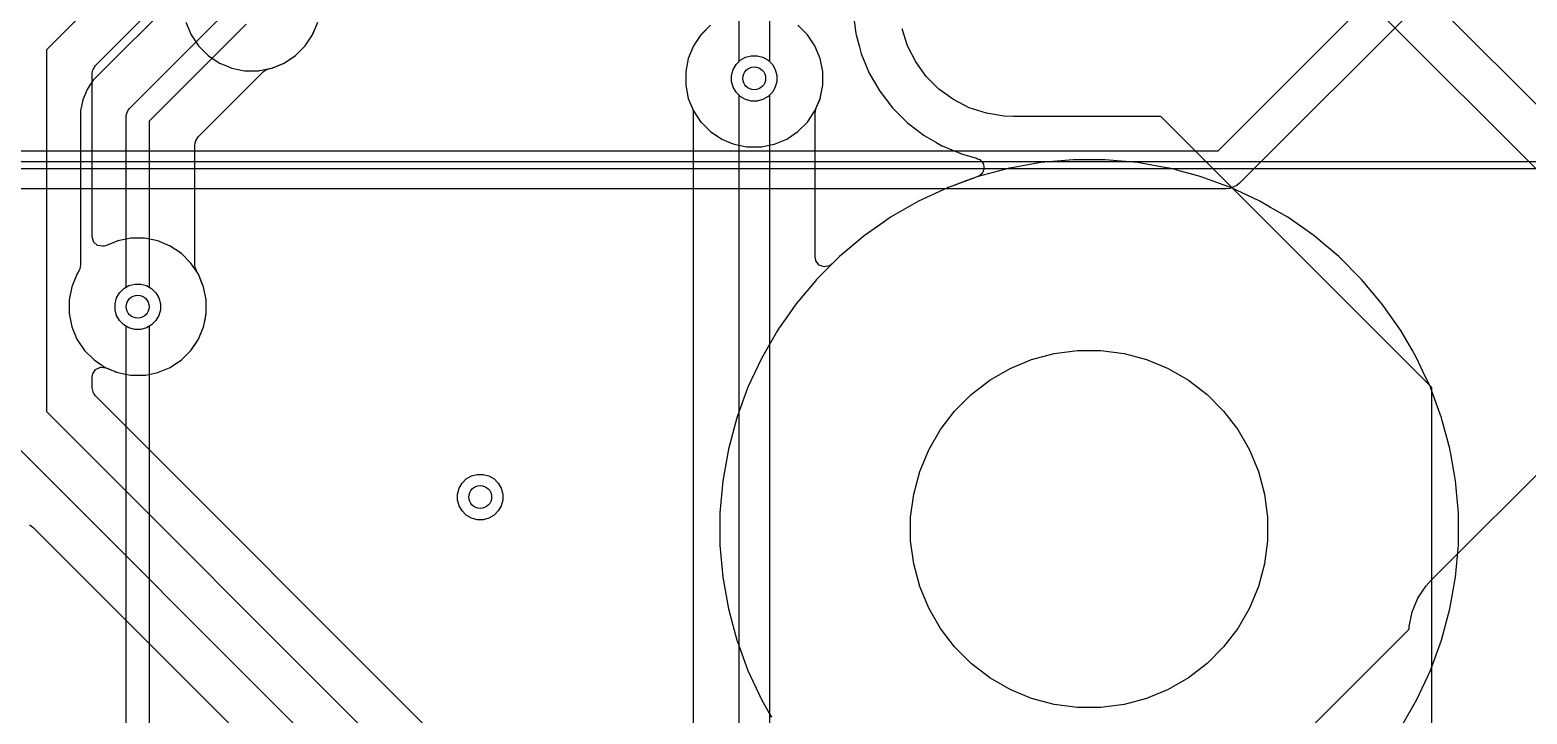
# Model space of a CAD drawing. Header units: inches. Extents: x 1.3 to 5.24, y -7.03 to -1.12.
# Drawn here: x 2.543 to 3.317, y -4.915 to -4.562 of the extents above; entities that cross this region are included whole.
import ezdxf

# ---------------------------------------------------------------- set-up
doc = ezdxf.new("R2010")
doc.units = ezdxf.units.IN
doc.header["$MEASUREMENT"] = 0
for name, color, linetype, true_color in [('B.Cu', 153, 'CONTINUOUS', 0x4d7fc4), ('B.Mask', 4, 'CONTINUOUS', 0x02ffee), ('F.Cu', 13, 'CONTINUOUS', 0xc83434), ('F.Mask', 201, 'CONTINUOUS', 0xd864ff), ('F.Silkscreen', 41, 'CONTINUOUS', 0xf2eda1), ('In1.Cu', 91, 'CONTINUOUS', 0x7fc87f), ('In2.Cu', 33, 'CONTINUOUS', 0xce7d2c)]:
    doc.layers.add(name, color=color, linetype=linetype, true_color=true_color)

msp = doc.modelspace()

# ---------------------------------------------------------------- linework, layer by layer
at = {"layer": 'B.Cu', "linetype": 'CONTINUOUS'}
for p, q in [((2.62122, -4.54172), (2.57547, -4.58746)), ((2.59425, -4.60212), (2.64615, -4.55022)), ((2.65451, -4.55857), (2.60433, -4.60875)), ((2.68892, -4.56398), (2.6902, -4.56089)), ((2.89472, -4.55908), (2.88978, -4.56401)), ((2.94486, -4.56401), (2.93992, -4.55908)), ((2.68502, -4.56984), (2.6889, -4.56404)), ((2.6889, -4.56404), (2.68892, -4.56398)), ((2.88978, -4.56401), (2.88591, -4.56982)), ((2.94874, -4.56982), (2.94486, -4.56401)), ((2.94486, -4.56401), (2.94486, -4.56401)), ((2.94486, -4.56401), (2.94486, -4.56401)), ((2.67427, -4.57866), (2.68008, -4.57478)), ((2.68008, -4.57478), (2.68502, -4.56984)), ((2.88323, -4.57627), (2.88187, -4.58312)), ((2.8859, -4.56982), (2.88323, -4.57627)), ((2.88323, -4.57627), (2.88323, -4.57627)), ((2.88323, -4.57627), (2.88323, -4.57627)), ((2.88591, -4.56982), (2.8859, -4.56982)), ((2.8859, -4.56982), (2.8859, -4.56982)), ((2.91013, -4.57724), (2.9128, -4.5757)), ((2.9128, -4.5757), (2.91578, -4.5749)), ((2.91578, -4.5749), (2.91886, -4.5749)), ((2.91886, -4.5749), (2.92184, -4.5757)), ((2.92184, -4.5757), (2.92451, -4.57724)), ((2.95141, -4.57627), (2.94874, -4.56982)), ((2.94874, -4.56982), (2.94874, -4.56982)), ((2.95278, -4.58312), (2.95141, -4.57627)), ((2.95141, -4.57627), (2.95141, -4.57627)), ((2.62969, -4.61682), (2.66298, -4.58353)), ((2.66298, -4.58353), (2.66353, -4.58312)), ((2.66353, -4.58312), (2.66409, -4.5827)), ((2.66409, -4.5827), (2.66523, -4.58208)), ((2.66523, -4.58208), (2.66662, -4.58157)), ((2.66662, -4.58157), (2.66782, -4.58133)), ((2.66782, -4.58133), (2.67372, -4.57889)), ((2.67372, -4.57889), (2.67427, -4.57866)), ((2.67427, -4.57866), (2.67427, -4.57866)), ((2.88187, -4.58312), (2.88187, -4.59011)), ((2.90561, -4.58507), (2.90641, -4.58209)), ((2.90641, -4.58209), (2.90795, -4.57942)), ((2.90795, -4.57942), (2.91013, -4.57724)), ((2.92451, -4.57724), (2.92669, -4.57942)), ((2.92669, -4.57942), (2.92823, -4.58209)), ((2.92823, -4.58209), (2.92903, -4.58507)), ((2.95278, -4.59011), (2.95278, -4.58312)), ((2.95278, -4.58312), (2.95278, -4.58312)), ((2.57388, -4.58984), (2.57224, -4.5923)), ((2.57441, -4.58905), (2.57388, -4.58984)), ((2.57388, -4.58984), (2.57388, -4.58984)), ((2.57547, -4.58746), (2.57441, -4.58905)), ((2.57547, -4.58746), (2.57547, -4.58746)), ((2.57547, -4.58746), (2.57547, -4.58746)), ((2.88187, -4.59011), (2.88323, -4.59695)), ((2.90561, -4.58816), (2.90561, -4.58507)), ((2.90641, -4.59113), (2.90561, -4.58816)), ((2.90795, -4.5938), (2.90641, -4.59113)), ((2.92823, -4.59113), (2.92669, -4.5938)), ((2.92903, -4.58816), (2.92823, -4.59113)), ((2.92903, -4.58507), (2.92903, -4.58816)), ((2.95143, -4.59688), (2.95278, -4.59011)), ((2.95278, -4.59011), (2.95278, -4.59011)), ((2.57001, -4.59768), (2.56888, -4.60339)), ((2.57224, -4.5923), (2.57001, -4.59768)), ((2.57001, -4.59768), (2.57001, -4.59768)), ((2.57224, -4.5923), (2.57224, -4.5923)), ((2.88323, -4.59695), (2.88323, -4.59695)), ((2.88323, -4.59695), (2.88323, -4.59696)), ((2.88323, -4.59696), (2.8859, -4.60341)), ((2.91013, -4.59598), (2.90795, -4.5938)), ((2.9128, -4.59753), (2.91013, -4.59598)), ((2.91578, -4.59832), (2.9128, -4.59753)), ((2.91886, -4.59832), (2.91578, -4.59832)), ((2.92184, -4.59753), (2.91886, -4.59832)), ((2.92451, -4.59598), (2.92184, -4.59753)), ((2.92669, -4.5938), (2.92451, -4.59598)), ((2.94874, -4.60341), (2.95141, -4.59696)), ((2.95141, -4.59696), (2.95143, -4.59688)), ((2.56888, -4.60339), (2.56888, -4.68295)), ((2.59252, -4.6063), (2.59263, -4.60515)), ((2.59252, -4.69461), (2.59252, -4.6063)), ((2.59263, -4.60515), (2.59336, -4.60339)), ((2.59336, -4.60339), (2.59351, -4.60302)), ((2.59351, -4.60302), (2.59425, -4.60212)), ((2.8859, -4.60341), (2.8859, -4.60341)), ((2.8859, -4.60341), (2.88591, -4.60341)), ((2.88591, -4.60341), (2.88978, -4.60921)), ((2.94486, -4.60921), (2.94874, -4.60341)), ((2.60433, -4.60875), (2.60433, -4.69461)), ((2.88978, -4.60921), (2.88978, -4.60921)), ((2.88978, -4.60921), (2.88979, -4.60921)), ((2.88979, -4.60921), (2.89472, -4.61415)), ((2.89472, -4.61415), (2.89472, -4.61415)), ((2.89472, -4.61415), (2.89472, -4.61415)), ((2.89472, -4.61415), (2.90053, -4.61803)), ((2.93412, -4.61803), (2.93992, -4.61415)), ((2.93992, -4.61415), (2.94486, -4.60921)), ((2.62797, -4.62126), (2.62817, -4.61989)), ((2.62797, -4.68299), (2.62797, -4.62126)), ((2.62817, -4.61989), (2.62846, -4.61889)), ((2.62846, -4.61889), (2.62969, -4.61682)), ((2.90053, -4.61803), (2.90053, -4.61803)), ((2.90053, -4.61803), (2.90424, -4.61957)), ((2.90424, -4.61957), (2.90698, -4.6207)), ((2.90698, -4.6207), (2.90698, -4.6207)), ((2.90698, -4.6207), (2.90698, -4.6207)), ((2.90698, -4.6207), (2.91353, -4.62201)), ((2.91353, -4.62201), (2.91364, -4.62204)), ((2.91364, -4.62204), (2.91383, -4.62207)), ((2.91383, -4.62207), (2.92081, -4.62207)), ((2.92081, -4.62207), (2.92098, -4.62207)), ((2.92098, -4.62207), (2.92129, -4.62197)), ((2.92129, -4.62197), (2.92418, -4.6214)), ((2.92418, -4.6214), (2.92766, -4.6207)), ((2.92766, -4.6207), (2.92779, -4.62065)), ((2.92766, -4.6207), (2.92766, -4.6207)), ((2.92766, -4.6207), (2.92766, -4.6207)), ((2.92766, -4.6207), (2.92766, -4.6207)), ((2.92779, -4.62065), (2.9281, -4.62052)), ((2.9281, -4.62052), (2.92811, -4.62052)), ((2.92811, -4.62052), (2.93412, -4.61803)), ((2.93412, -4.61803), (2.93412, -4.61803)), ((2.93412, -4.61803), (2.93412, -4.61803)), ((3.0656, -4.63017), (3.04962, -4.63299)), ((3.08221, -4.62872), (3.0656, -4.63017)), ((3.09889, -4.62872), (3.08221, -4.62872)), ((3.08221, -4.62872), (3.08221, -4.62872)), ((3.08221, -4.62872), (3.08221, -4.62872)), ((3.1155, -4.63017), (3.09889, -4.62872)), ((3.09889, -4.62872), (3.09889, -4.62872)), ((3.09889, -4.62872), (3.09889, -4.62872)), ((3.1296, -4.63266), (3.1155, -4.63017)), ((3.03307, -4.63739), (3.02734, -4.63947)), ((3.0487, -4.6332), (3.03307, -4.63739)), ((3.04881, -4.63316), (3.0487, -4.6332)), ((3.04911, -4.63308), (3.04881, -4.63316)), ((3.04913, -4.63308), (3.04911, -4.63308)), ((3.04915, -4.63308), (3.04913, -4.63308)), ((3.04918, -4.63307), (3.04915, -4.63308)), ((3.04961, -4.63299), (3.04918, -4.63307)), ((3.04918, -4.63307), (3.04918, -4.63307)), ((3.04918, -4.63307), (3.04918, -4.63307)), ((3.04918, -4.63307), (3.04918, -4.63307)), ((3.04918, -4.63307), (3.04918, -4.63307)), ((3.04962, -4.63299), (3.04961, -4.63299)), ((3.13192, -4.63307), (3.1296, -4.63266)), ((3.13526, -4.63374), (3.13192, -4.63307)), ((3.13593, -4.63414), (3.13526, -4.63374)), ((3.14803, -4.63739), (3.13593, -4.63414)), ((3.14831, -4.63747), (3.14803, -4.63739)), ((3.14847, -4.63754), (3.14831, -4.63747)), ((3.1637, -4.64309), (3.14847, -4.63754)), ((3.01722, -4.64317), (3.00229, -4.65014)), ((3.0174, -4.64309), (3.01722, -4.64317)), ((3.01722, -4.64317), (3.01722, -4.64317)), ((3.01771, -4.64298), (3.0174, -4.64309)), ((3.0174, -4.64309), (3.0174, -4.64309)), ((3.0174, -4.64309), (3.0174, -4.64309)), ((3.01772, -4.64297), (3.01771, -4.64298)), ((3.02734, -4.63947), (3.01772, -4.64297)), ((3.16375, -4.64311), (3.1637, -4.64309)), ((3.1637, -4.64309), (3.1637, -4.64309)), ((3.1637, -4.64309), (3.1637, -4.64309)), ((3.16376, -4.64312), (3.16375, -4.64311)), ((3.17881, -4.65014), (3.16376, -4.64312)), ((3.00229, -4.65014), (2.98785, -4.65847)), ((3.00229, -4.65014), (3.00229, -4.65014)), ((3.18443, -4.65338), (3.17881, -4.65014)), ((3.17881, -4.65014), (3.17881, -4.65014)), ((3.19325, -4.65847), (3.18443, -4.65338)), ((2.98451, -4.66081), (2.97419, -4.66804)), ((2.98785, -4.65847), (2.98451, -4.66081)), ((2.98785, -4.65847), (2.98785, -4.65847)), ((2.98785, -4.65847), (2.98785, -4.65847)), ((2.98785, -4.65847), (2.98785, -4.65847)), ((3.20679, -4.66795), (3.19325, -4.65847)), ((3.19325, -4.65847), (3.19325, -4.65847)), ((3.19325, -4.65847), (3.19325, -4.65847)), ((3.19325, -4.65847), (3.19325, -4.65847)), ((3.19325, -4.65847), (3.19325, -4.65847)), ((3.19325, -4.65847), (3.19325, -4.65847)), ((2.97419, -4.66804), (2.96554, -4.6753)), ((3.20691, -4.66804), (3.20679, -4.66795)), ((3.20679, -4.66795), (3.20679, -4.66795)), ((3.20679, -4.66795), (3.20679, -4.66795)), ((3.21969, -4.67876), (3.20691, -4.66804)), ((2.96554, -4.6753), (2.96144, -4.67874)), ((2.96554, -4.6753), (2.96554, -4.6753)), ((2.56868, -4.68432), (2.56831, -4.68558)), ((2.56888, -4.68295), (2.56868, -4.68432)), ((2.56888, -4.68295), (2.56888, -4.68295)), ((2.56888, -4.68295), (2.56888, -4.68295)), ((2.6282, -4.68445), (2.62797, -4.68299)), ((2.62859, -4.68569), (2.6282, -4.68445)), ((2.96141, -4.67876), (2.9497, -4.69047)), ((2.96142, -4.67876), (2.96141, -4.67876)), ((2.96141, -4.67876), (2.96141, -4.67876)), ((2.96144, -4.67874), (2.96142, -4.67876)), ((3.23148, -4.69055), (3.21969, -4.67876)), ((2.56694, -4.68809), (2.56433, -4.69438)), ((2.56698, -4.68799), (2.56694, -4.68809)), ((2.56701, -4.68793), (2.56698, -4.68799)), ((2.56769, -4.68691), (2.56701, -4.68793)), ((2.56831, -4.68558), (2.56769, -4.68691)), ((2.62899, -4.68654), (2.62859, -4.68569)), ((2.62903, -4.6867), (2.62899, -4.68654)), ((2.6291, -4.68683), (2.62903, -4.6867)), ((2.62984, -4.68793), (2.6291, -4.68683)), ((2.63116, -4.6911), (2.62984, -4.68793)), ((2.62984, -4.68793), (2.62984, -4.68793)), ((2.62984, -4.68793), (2.62984, -4.68793)), ((2.63252, -4.69438), (2.63116, -4.6911)), ((2.94824, -4.69219), (2.9389, -4.70332)), ((2.94954, -4.69065), (2.94824, -4.69219)), ((2.94824, -4.69219), (2.94824, -4.69219)), ((2.94962, -4.69055), (2.94954, -4.69065)), ((2.94954, -4.69065), (2.94954, -4.69065)), ((2.9497, -4.69047), (2.94962, -4.69055)), ((2.94962, -4.69055), (2.94962, -4.69055)), ((2.94962, -4.69055), (2.94962, -4.69055)), ((2.9497, -4.69047), (2.9497, -4.69047)), ((3.2422, -4.70332), (3.23148, -4.69055)), ((2.56433, -4.69438), (2.56297, -4.70123)), ((2.56433, -4.69438), (2.56433, -4.69438)), ((2.56433, -4.69438), (2.56433, -4.69438)), ((2.58672, -4.70318), (2.58751, -4.7002)), ((2.58751, -4.7002), (2.58905, -4.69753)), ((2.58905, -4.69753), (2.59124, -4.69535)), ((2.59124, -4.69535), (2.59252, -4.69461)), ((2.60433, -4.69461), (2.60562, -4.69535)), ((2.60562, -4.69535), (2.6078, -4.69753)), ((2.6078, -4.69753), (2.60934, -4.7002)), ((2.60934, -4.7002), (2.61014, -4.70318)), ((2.63386, -4.70115), (2.63252, -4.69438)), ((2.63252, -4.69438), (2.63252, -4.69438)), ((2.56297, -4.70123), (2.56297, -4.70822)), ((2.58672, -4.70627), (2.58672, -4.70318)), ((2.58751, -4.70924), (2.58672, -4.70627)), ((2.61014, -4.70627), (2.60934, -4.70924)), ((2.61014, -4.70318), (2.61014, -4.70627)), ((2.63388, -4.70123), (2.63386, -4.70115)), ((2.63388, -4.70822), (2.63388, -4.70123)), ((2.63388, -4.70123), (2.63388, -4.70123)), ((2.63388, -4.70123), (2.63388, -4.70123)), ((2.9389, -4.70332), (2.93417, -4.71009)), ((3.25176, -4.71698), (3.2422, -4.70332)), ((2.56297, -4.70822), (2.56433, -4.71506)), ((2.56433, -4.71506), (2.56433, -4.71507)), ((2.56433, -4.71507), (2.56433, -4.71507)), ((2.56433, -4.71507), (2.56701, -4.72152)), ((2.58905, -4.71191), (2.58751, -4.70924)), ((2.59124, -4.71409), (2.58905, -4.71191)), ((2.59391, -4.71564), (2.59124, -4.71409)), ((2.59688, -4.71643), (2.59391, -4.71564)), ((2.60295, -4.71564), (2.59997, -4.71643)), ((2.60562, -4.71409), (2.60295, -4.71564)), ((2.6078, -4.71191), (2.60562, -4.71409)), ((2.60934, -4.70924), (2.6078, -4.71191)), ((2.62984, -4.72152), (2.63252, -4.71507)), ((2.63252, -4.71507), (2.63262, -4.71456)), ((2.63252, -4.71507), (2.63252, -4.71507)), ((2.63252, -4.71507), (2.63252, -4.71507)), ((2.63262, -4.71456), (2.63351, -4.71009)), ((2.63262, -4.71456), (2.63262, -4.71456)), ((2.63351, -4.71009), (2.63388, -4.70822)), ((2.63351, -4.71009), (2.63351, -4.71009)), ((2.93417, -4.71009), (2.92995, -4.71612)), ((2.56701, -4.72152), (2.56701, -4.72152)), ((2.56701, -4.72152), (2.56701, -4.72152)), ((2.56701, -4.72152), (2.57089, -4.72732)), ((2.59997, -4.71643), (2.59688, -4.71643)), ((2.62596, -4.72732), (2.62984, -4.72152)), ((2.62984, -4.72152), (2.62984, -4.72152)), ((2.92934, -4.71698), (2.921, -4.73142)), ((2.92995, -4.71612), (2.92934, -4.71698)), ((2.92934, -4.71698), (2.92934, -4.71698)), ((3.25725, -4.72649), (3.25176, -4.71698)), ((2.57089, -4.72732), (2.57089, -4.72732)), ((2.57089, -4.72732), (2.57089, -4.72732)), ((2.57089, -4.72732), (2.57583, -4.73226)), ((2.62102, -4.73226), (2.62596, -4.72732)), ((3.25773, -4.72732), (3.25725, -4.72649)), ((3.2601, -4.73142), (3.25773, -4.72732)), ((2.57583, -4.73226), (2.57583, -4.73226)), ((2.57583, -4.73226), (2.57583, -4.73226)), ((2.57583, -4.73226), (2.58163, -4.73614)), ((2.58163, -4.73614), (2.58163, -4.73614)), ((2.58163, -4.73614), (2.58301, -4.73671)), ((2.58301, -4.73671), (2.58642, -4.73813)), ((2.58642, -4.73813), (2.58642, -4.73813)), ((2.58642, -4.73813), (2.58647, -4.73815)), ((2.58647, -4.73815), (2.58808, -4.73881)), ((2.58808, -4.73881), (2.58808, -4.73881)), ((2.58808, -4.73881), (2.58808, -4.73881)), ((2.58808, -4.73881), (2.59463, -4.74012)), ((2.6042, -4.73972), (2.60877, -4.73881)), ((2.60877, -4.73881), (2.60889, -4.73876)), ((2.60877, -4.73881), (2.60877, -4.73881)), ((2.60877, -4.73881), (2.60877, -4.73881)), ((2.60877, -4.73881), (2.60877, -4.73881)), ((2.60877, -4.73881), (2.60877, -4.73881)), ((2.60889, -4.73876), (2.60921, -4.73863)), ((2.60921, -4.73863), (2.61522, -4.73614)), ((2.60921, -4.73863), (2.60921, -4.73863)), ((2.61522, -4.73614), (2.62102, -4.73226)), ((2.61522, -4.73614), (2.61522, -4.73614)), ((2.61522, -4.73614), (2.61522, -4.73614)), ((2.921, -4.73142), (2.91404, -4.74636)), ((2.921, -4.73142), (2.921, -4.73142)), ((3.26323, -4.73814), (3.2601, -4.73142)), ((3.2601, -4.73142), (3.2601, -4.73142)), ((3.2601, -4.73142), (3.2601, -4.73142)), ((3.26706, -4.74636), (3.26323, -4.73814)), ((3.26323, -4.73814), (3.26323, -4.73814)), ((2.59463, -4.74012), (2.59474, -4.74015)), ((2.59474, -4.74015), (2.59493, -4.74018)), ((2.59493, -4.74018), (2.60192, -4.74018)), ((2.60192, -4.74018), (2.60208, -4.74018)), ((2.60208, -4.74018), (2.60239, -4.74008)), ((2.60239, -4.74008), (2.6042, -4.73972)), ((2.6042, -4.73972), (2.6042, -4.73972)), ((2.91384, -4.74685), (2.91195, -4.75205)), ((2.91395, -4.74654), (2.91384, -4.74685)), ((2.91384, -4.74685), (2.91384, -4.74685)), ((2.91396, -4.74654), (2.91395, -4.74654)), ((2.91395, -4.74654), (2.91395, -4.74654)), ((2.91404, -4.74636), (2.91396, -4.74654)), ((2.91404, -4.74636), (2.91404, -4.74636)), ((3.26715, -4.74654), (3.26706, -4.74636)), ((3.27284, -4.76218), (3.26715, -4.74654)), ((2.91195, -4.75205), (2.90825, -4.76221)), ((2.90825, -4.76221), (2.90394, -4.77831)), ((3.27285, -4.7622), (3.27284, -4.76218)), ((3.27285, -4.76221), (3.27285, -4.7622)), ((3.2732, -4.7635), (3.27285, -4.76221)), ((3.27285, -4.76221), (3.27285, -4.76221)), ((3.27285, -4.76221), (3.27285, -4.76221)), ((3.27285, -4.76221), (3.27285, -4.76221)), ((3.27709, -4.77804), (3.2732, -4.7635)), ((2.90394, -4.77831), (2.90104, -4.79474)), ((2.90394, -4.77831), (2.90394, -4.77831)), ((3.27717, -4.77831), (3.27709, -4.77804)), ((3.2776, -4.78076), (3.27717, -4.77831)), ((3.2799, -4.79381), (3.2776, -4.78076)), ((2.90104, -4.79474), (2.89959, -4.81135)), ((3.28006, -4.79474), (3.2799, -4.79381)), ((3.28152, -4.81135), (3.28006, -4.79474)), ((2.89959, -4.81135), (2.89959, -4.82802)), ((3.28152, -4.82802), (3.28152, -4.81135)), ((2.89959, -4.82802), (2.90104, -4.84463)), ((3.28006, -4.84463), (3.28152, -4.82802)), ((2.90104, -4.84463), (2.90394, -4.86106)), ((3.27717, -4.86106), (3.28006, -4.84463)), ((2.90394, -4.86106), (2.90394, -4.86106)), ((2.90394, -4.86106), (2.90825, -4.87716)), ((3.27285, -4.87716), (3.27717, -4.86106)), ((2.90825, -4.87716), (2.90833, -4.87744)), ((2.90833, -4.87744), (2.90841, -4.8776)), ((2.90841, -4.8776), (2.91395, -4.89282)), ((3.26715, -4.89283), (3.27285, -4.87716)), ((2.91395, -4.89282), (2.91395, -4.89283)), ((2.91395, -4.89283), (2.91396, -4.89283)), ((2.91396, -4.89283), (2.91398, -4.89289)), ((2.91398, -4.89289), (2.91398, -4.89289)), ((2.91398, -4.89289), (2.921, -4.90795)), ((3.2601, -4.90795), (3.26715, -4.89283)), ((2.921, -4.90795), (2.921, -4.90795)), ((2.921, -4.90795), (2.921, -4.90795)), ((2.921, -4.90795), (2.921, -4.90795)), ((2.921, -4.90795), (2.92509, -4.91502)), ((3.25176, -4.92239), (3.2601, -4.90795)), ((2.92509, -4.91502), (2.92626, -4.91706))]:
    msp.add_line(p, q, dxfattribs=at)
at = {"layer": 'B.Cu'}
for centre in [(2.91732, -4.58661), (2.59843, -4.70472), (2.77559, -4.80315)]:
    msp.add_circle(centre, 0.00591, dxfattribs=at)
at = {"layer": 'B.Mask', "linetype": 'CONTINUOUS'}
for p, q in [((3.06081, -4.73208), (3.0725, -4.72894)), ((3.0725, -4.72894), (3.0845, -4.72736)), ((3.0845, -4.72736), (3.0966, -4.72736)), ((3.0966, -4.72736), (3.1086, -4.72894)), ((3.1086, -4.72894), (3.12029, -4.73208)), ((3.03915, -4.74276), (3.04963, -4.73671)), ((3.04963, -4.73671), (3.06081, -4.73208)), ((3.12029, -4.73208), (3.13147, -4.73671)), ((3.13147, -4.73671), (3.14195, -4.74276)), ((3.02955, -4.75013), (3.03915, -4.74276)), ((3.14195, -4.74276), (3.15155, -4.75013)), ((3.02099, -4.75868), (3.02955, -4.75013)), ((3.15155, -4.75013), (3.16011, -4.75868)), ((3.01362, -4.76828), (3.02099, -4.75868)), ((3.16011, -4.75868), (3.16748, -4.76828)), ((3.00757, -4.77876), (3.01362, -4.76828)), ((3.16748, -4.76828), (3.17353, -4.77876)), ((3.00294, -4.78995), (3.00757, -4.77876)), ((3.17353, -4.77876), (3.17816, -4.78995)), ((2.99981, -4.80164), (3.00294, -4.78995)), ((3.17816, -4.78995), (3.18129, -4.80164)), ((2.99823, -4.81363), (2.99981, -4.80164)), ((3.18129, -4.80164), (3.18287, -4.81363)), ((2.99823, -4.82574), (2.99823, -4.81363)), ((3.18287, -4.81363), (3.18287, -4.82574)), ((2.99981, -4.83773), (2.99823, -4.82574)), ((3.18287, -4.82574), (3.18129, -4.83773)), ((3.00294, -4.84942), (2.99981, -4.83773)), ((3.18129, -4.83773), (3.17816, -4.84942)), ((3.00757, -4.86061), (3.00294, -4.84942)), ((3.17816, -4.84942), (3.17353, -4.86061)), ((3.01362, -4.87109), (3.00757, -4.86061)), ((3.17353, -4.86061), (3.16748, -4.87109)), ((3.02099, -4.88069), (3.01362, -4.87109)), ((3.16748, -4.87109), (3.16011, -4.88069)), ((3.02955, -4.88925), (3.02099, -4.88069)), ((3.16011, -4.88069), (3.15155, -4.88925)), ((3.03915, -4.89661), (3.02955, -4.88925)), ((3.15155, -4.88925), (3.14195, -4.89661)), ((3.04963, -4.90266), (3.03915, -4.89661)), ((3.14195, -4.89661), (3.13147, -4.90266)), ((3.06081, -4.90729), (3.04963, -4.90266)), ((3.0725, -4.91043), (3.06081, -4.90729)), ((3.12029, -4.90729), (3.1086, -4.91043)), ((3.13147, -4.90266), (3.12029, -4.90729)), ((3.0845, -4.91201), (3.0725, -4.91043)), ((3.0966, -4.91201), (3.0845, -4.91201)), ((3.1086, -4.91043), (3.0966, -4.91201))]:
    msp.add_line(p, q, dxfattribs=at)
at = {"layer": 'F.Cu', "linetype": 'CONTINUOUS'}
for p, q in [((2.64615, -4.47686), (2.55118, -4.57182)), ((3.19377, -4.50549), (3.36853, -4.68025)), ((3.38908, -4.66736), (3.23335, -4.51163)), ((2.57654, -4.57989), (2.6132, -4.54324)), ((2.96848, -4.55266), (2.9699, -4.56341)), ((2.62339, -4.55759), (2.62606, -4.56404)), ((2.6889, -4.56404), (2.69157, -4.55759)), ((2.89472, -4.55908), (2.88979, -4.56401)), ((2.94486, -4.56401), (2.93992, -4.55908)), ((2.99662, -4.56984), (2.99376, -4.56103)), ((2.62606, -4.56404), (2.62606, -4.56404)), ((2.62606, -4.56404), (2.62606, -4.56404)), ((2.62606, -4.56404), (2.62994, -4.56984)), ((2.68502, -4.56984), (2.6889, -4.56404)), ((2.88978, -4.56401), (2.88591, -4.56982)), ((2.88979, -4.56401), (2.88978, -4.56401)), ((2.88978, -4.56401), (2.88978, -4.56401)), ((2.94874, -4.56982), (2.94486, -4.56401)), ((2.94486, -4.56401), (2.94486, -4.56401)), ((2.94486, -4.56401), (2.94486, -4.56401)), ((2.9699, -4.56341), (2.9699, -4.56341)), ((2.9699, -4.56341), (2.97007, -4.56404)), ((2.97007, -4.56404), (2.97162, -4.56984)), ((2.55118, -4.57182), (2.55118, -4.75889)), ((2.62994, -4.56984), (2.62994, -4.56984)), ((2.62994, -4.56984), (2.62994, -4.56984)), ((2.62994, -4.56984), (2.63488, -4.57478)), ((2.63488, -4.57478), (2.63488, -4.57478)), ((2.63488, -4.57478), (2.63488, -4.57478)), ((2.63488, -4.57478), (2.64069, -4.57866)), ((2.67427, -4.57866), (2.68008, -4.57478)), ((2.68008, -4.57478), (2.68502, -4.56984)), ((2.88323, -4.57627), (2.88187, -4.58312)), ((2.8859, -4.56982), (2.88323, -4.57627)), ((2.88323, -4.57627), (2.88323, -4.57627)), ((2.88323, -4.57627), (2.88323, -4.57627)), ((2.88591, -4.56982), (2.8859, -4.56982)), ((2.8859, -4.56982), (2.8859, -4.56982)), ((2.91013, -4.57724), (2.9128, -4.5757)), ((2.9128, -4.5757), (2.91578, -4.5749)), ((2.91578, -4.5749), (2.91886, -4.5749)), ((2.91886, -4.5749), (2.92184, -4.5757)), ((2.92184, -4.5757), (2.92451, -4.57724)), ((2.95141, -4.57627), (2.94874, -4.56982)), ((2.94874, -4.56982), (2.94874, -4.56982)), ((2.95276, -4.58304), (2.95141, -4.57627)), ((2.95141, -4.57627), (2.95141, -4.57627)), ((2.97162, -4.56984), (2.9727, -4.57388)), ((2.9727, -4.57388), (2.97369, -4.57627)), ((2.97369, -4.57627), (2.97685, -4.5839)), ((3.00083, -4.5781), (2.99662, -4.56984)), ((2.57482, -4.58434), (2.57502, -4.58296)), ((2.57502, -4.58296), (2.5751, -4.5827)), ((2.5751, -4.5827), (2.57531, -4.58197)), ((2.57531, -4.58197), (2.57654, -4.57989)), ((2.64069, -4.57866), (2.64069, -4.57866)), ((2.64069, -4.57866), (2.64436, -4.58018)), ((2.64436, -4.58018), (2.64714, -4.58133)), ((2.64714, -4.58133), (2.64714, -4.58133)), ((2.64714, -4.58133), (2.64714, -4.58133)), ((2.64714, -4.58133), (2.65369, -4.58264)), ((2.65369, -4.58264), (2.6538, -4.58267)), ((2.6538, -4.58267), (2.65399, -4.5827)), ((2.65399, -4.5827), (2.66097, -4.5827)), ((2.66097, -4.5827), (2.66113, -4.5827)), ((2.66113, -4.5827), (2.66144, -4.5826)), ((2.66144, -4.5826), (2.66326, -4.58224)), ((2.66326, -4.58224), (2.66782, -4.58133)), ((2.66326, -4.58224), (2.66326, -4.58224)), ((2.66782, -4.58133), (2.66795, -4.58128)), ((2.66782, -4.58133), (2.66782, -4.58133)), ((2.66782, -4.58133), (2.66782, -4.58133)), ((2.66782, -4.58133), (2.66782, -4.58133)), ((2.66782, -4.58133), (2.66782, -4.58133)), ((2.66795, -4.58128), (2.66826, -4.58115)), ((2.66826, -4.58115), (2.67427, -4.57866)), ((2.66826, -4.58115), (2.66826, -4.58115)), ((2.67427, -4.57866), (2.67427, -4.57866)), ((2.67427, -4.57866), (2.67427, -4.57866)), ((2.88187, -4.58312), (2.88187, -4.58312)), ((2.88187, -4.58312), (2.88187, -4.59011)), ((2.90561, -4.58507), (2.90641, -4.58209)), ((2.90641, -4.58209), (2.90795, -4.57942)), ((2.90795, -4.57942), (2.91013, -4.57724)), ((2.92451, -4.57724), (2.92669, -4.57942)), ((2.92669, -4.57942), (2.92823, -4.58209)), ((2.92823, -4.58209), (2.92903, -4.58507)), ((2.95278, -4.58312), (2.95276, -4.58304)), ((2.95278, -4.59011), (2.95278, -4.58312)), ((2.97685, -4.5839), (2.97685, -4.5839)), ((2.97685, -4.5839), (2.98004, -4.58942)), ((3.00628, -4.5856), (3.00083, -4.5781)), ((2.57482, -4.66843), (2.57482, -4.58434)), ((2.88187, -4.59011), (2.88187, -4.59011)), ((2.88187, -4.59011), (2.88187, -4.59011)), ((2.88187, -4.59011), (2.88323, -4.59695)), ((2.90561, -4.58816), (2.90561, -4.58507)), ((2.90641, -4.59113), (2.90561, -4.58816)), ((2.90795, -4.5938), (2.90641, -4.59113)), ((2.92823, -4.59113), (2.92669, -4.5938)), ((2.92903, -4.58816), (2.92823, -4.59113)), ((2.92903, -4.58507), (2.92903, -4.58816)), ((2.95141, -4.59696), (2.95278, -4.59011)), ((2.95278, -4.59011), (2.95278, -4.59011)), ((2.98004, -4.58942), (2.98004, -4.58942)), ((2.98004, -4.58942), (2.98005, -4.58944)), ((2.98005, -4.58944), (2.98227, -4.59329)), ((3.01283, -4.59215), (3.00628, -4.5856)), ((2.88323, -4.59695), (2.88323, -4.59696)), ((2.88323, -4.59696), (2.88525, -4.60183)), ((2.90945, -4.5953), (2.90795, -4.5938)), ((2.90945, -5.47638), (2.90945, -4.5953)), ((2.92669, -4.5938), (2.9252, -4.5953)), ((2.9252, -4.5953), (2.9252, -5.47312)), ((2.94939, -4.60183), (2.95135, -4.59712)), ((2.95135, -4.59712), (2.95139, -4.59701)), ((2.95139, -4.59701), (2.95141, -4.59696)), ((2.95141, -4.59696), (2.95141, -4.59696)), ((2.95141, -4.59696), (2.95141, -4.59696)), ((2.98227, -4.59329), (2.98227, -4.59329)), ((2.98227, -4.59329), (2.98227, -4.59329)), ((2.98227, -4.59329), (2.98887, -4.60189)), ((3.02032, -4.5976), (3.01283, -4.59215)), ((3.02858, -4.6018), (3.02032, -4.5976)), ((2.88525, -4.60183), (2.88553, -4.60275)), ((2.88553, -4.60275), (2.88571, -4.60367)), ((2.88571, -4.60367), (2.88581, -4.60462)), ((2.88581, -4.60462), (2.88581, -5.47948)), ((2.94884, -4.60462), (2.94893, -4.60367)), ((2.94884, -4.67898), (2.94884, -4.60462)), ((2.94893, -4.60367), (2.94912, -4.60275)), ((2.94912, -4.60275), (2.94939, -4.60183)), ((2.98887, -4.60189), (2.98887, -4.60189)), ((2.98887, -4.60189), (2.99654, -4.60955)), ((3.03739, -4.60467), (3.02858, -4.6018)), ((3.04655, -4.60612), (3.03739, -4.60467)), ((3.05118, -4.6063), (3.04655, -4.60612)), ((3.12755, -4.6063), (3.05118, -4.6063)), ((3.26772, -4.74647), (3.12755, -4.6063)), ((2.99654, -4.60955), (2.99654, -4.60955)), ((2.99654, -4.60955), (3.00159, -4.61343)), ((3.00159, -4.61343), (3.00514, -4.61615)), ((3.00514, -4.61615), (3.01117, -4.61964)), ((3.01117, -4.61964), (3.01303, -4.62071)), ((3.01303, -4.62071), (3.01439, -4.62149)), ((3.01439, -4.62149), (3.01446, -4.62154)), ((3.01446, -4.62154), (3.01452, -4.62157)), ((3.01452, -4.62157), (3.01453, -4.62157)), ((3.01453, -4.62157), (3.01453, -4.62157)), ((3.01453, -4.62157), (3.01453, -4.62157)), ((3.01453, -4.62157), (3.01453, -4.62157)), ((3.01453, -4.62157), (3.02454, -4.62572)), ((3.02454, -4.62572), (3.0323, -4.6278)), ((3.0323, -4.6278), (3.03285, -4.62814)), ((3.03285, -4.62814), (3.03358, -4.62835)), ((3.03358, -4.62835), (3.03396, -4.62858)), ((3.03396, -4.62858), (3.03443, -4.6291)), ((3.03443, -4.6291), (3.03465, -4.62923)), ((3.03465, -4.62923), (3.03477, -4.62937)), ((3.03477, -4.62937), (3.03503, -4.62968)), ((3.03503, -4.62968), (3.03509, -4.62983)), ((3.03509, -4.62983), (3.03581, -4.63061)), ((3.03581, -4.63061), (3.03604, -4.63198)), ((3.03171, -4.63788), (3.01772, -4.64297)), ((3.03173, -4.63787), (3.03171, -4.63788)), ((3.03196, -4.6377), (3.03173, -4.63787)), ((3.03263, -4.63751), (3.03196, -4.6377)), ((3.03333, -4.63725), (3.03263, -4.63751)), ((3.03343, -4.63721), (3.03333, -4.63725)), ((3.03368, -4.63702), (3.03343, -4.63721)), ((3.03387, -4.63696), (3.03368, -4.63702)), ((3.03413, -4.63667), (3.03387, -4.63696)), ((3.03516, -4.63588), (3.03413, -4.63667)), ((3.03518, -4.63585), (3.03516, -4.63588)), ((3.03547, -4.63516), (3.03518, -4.63585)), ((3.03518, -4.63585), (3.03518, -4.63585)), ((3.0357, -4.63491), (3.03547, -4.63516)), ((3.03577, -4.63448), (3.0357, -4.63491)), ((3.03626, -4.63333), (3.03577, -4.63448)), ((3.03604, -4.63198), (3.03613, -4.6322)), ((3.03613, -4.6322), (3.0361, -4.63238)), ((3.0361, -4.63238), (3.03626, -4.63333)), ((3.01722, -4.64317), (3.00229, -4.65014)), ((3.0174, -4.64309), (3.01722, -4.64317)), ((3.01722, -4.64317), (3.01722, -4.64317)), ((3.01771, -4.64298), (3.0174, -4.64309)), ((3.0174, -4.64309), (3.0174, -4.64309)), ((3.0174, -4.64309), (3.0174, -4.64309)), ((3.01772, -4.64297), (3.01771, -4.64298)), ((3.00229, -4.65014), (2.98785, -4.65847)), ((3.00229, -4.65014), (3.00229, -4.65014)), ((2.98394, -4.66121), (2.97419, -4.66804)), ((2.98785, -4.65847), (2.98394, -4.66121)), ((2.98785, -4.65847), (2.98785, -4.65847)), ((2.98785, -4.65847), (2.98785, -4.65847)), ((2.98785, -4.65847), (2.98785, -4.65847)), ((2.57551, -4.67092), (2.57482, -4.66843)), ((2.59493, -4.66927), (2.58808, -4.67063)), ((2.60192, -4.66927), (2.59493, -4.66927)), ((2.59493, -4.66927), (2.59493, -4.66927)), ((2.59493, -4.66927), (2.59493, -4.66927)), ((2.60877, -4.67063), (2.60192, -4.66927)), ((2.60192, -4.66927), (2.60192, -4.66927)), ((2.60192, -4.66927), (2.60192, -4.66927)), ((2.97419, -4.66804), (2.96788, -4.67333)), ((2.57561, -4.6711), (2.57551, -4.67092)), ((2.57762, -4.67298), (2.57561, -4.6711)), ((2.57561, -4.6711), (2.57561, -4.6711)), ((2.58033, -4.67346), (2.57762, -4.67298)), ((2.58065, -4.67343), (2.58033, -4.67346)), ((2.58088, -4.67341), (2.58065, -4.67343)), ((2.58108, -4.67335), (2.58088, -4.67341)), ((2.58222, -4.67306), (2.58108, -4.67335)), ((2.58808, -4.67063), (2.58222, -4.67306)), ((2.58222, -4.67306), (2.58222, -4.67306)), ((2.58222, -4.67306), (2.58222, -4.67306)), ((2.58222, -4.67306), (2.58222, -4.67306)), ((2.58808, -4.67063), (2.58808, -4.67063)), ((2.58808, -4.67063), (2.58808, -4.67063)), ((2.61522, -4.67331), (2.60877, -4.67063)), ((2.60877, -4.67063), (2.60877, -4.67063)), ((2.60877, -4.67063), (2.60877, -4.67063)), ((2.62102, -4.67719), (2.61522, -4.67331)), ((2.61522, -4.67331), (2.61522, -4.67331)), ((2.61522, -4.67331), (2.61522, -4.67331)), ((2.61522, -4.67331), (2.61522, -4.67331)), ((2.61522, -4.67331), (2.61522, -4.67331)), ((2.62596, -4.68212), (2.62103, -4.67719)), ((2.62103, -4.67719), (2.62102, -4.67719)), ((2.62102, -4.67719), (2.62102, -4.67719)), ((2.96788, -4.67333), (2.96144, -4.67874)), ((2.96788, -4.67333), (2.96788, -4.67333)), ((2.62984, -4.68793), (2.62596, -4.68212)), ((2.62596, -4.68212), (2.62596, -4.68212)), ((2.62596, -4.68212), (2.62596, -4.68212)), ((2.94915, -4.68069), (2.94884, -4.67898)), ((2.94925, -4.68097), (2.94915, -4.68069)), ((2.9509, -4.68317), (2.94925, -4.68097)), ((2.94925, -4.68097), (2.94925, -4.68097)), ((2.95348, -4.68413), (2.9509, -4.68317)), ((2.95617, -4.68355), (2.95348, -4.68413)), ((2.95656, -4.68334), (2.95617, -4.68355)), ((2.95767, -4.6825), (2.95656, -4.68334)), ((2.96028, -4.6799), (2.95767, -4.6825)), ((2.95767, -4.6825), (2.95767, -4.6825)), ((2.96141, -4.67876), (2.96028, -4.6799)), ((2.96142, -4.67876), (2.96141, -4.67876)), ((2.96141, -4.67876), (2.96141, -4.67876)), ((2.96141, -4.67876), (2.96141, -4.67876)), ((2.96141, -4.67876), (2.96141, -4.67876)), ((2.96144, -4.67874), (2.96142, -4.67876)), ((2.63252, -4.69438), (2.62984, -4.68793)), ((2.62984, -4.68793), (2.62984, -4.68793)), ((2.58672, -4.70318), (2.58751, -4.7002)), ((2.58751, -4.7002), (2.58905, -4.69753)), ((2.58905, -4.69753), (2.59124, -4.69535)), ((2.59124, -4.69535), (2.59391, -4.69381)), ((2.59391, -4.69381), (2.59688, -4.69301)), ((2.59688, -4.69301), (2.59997, -4.69301)), ((2.59997, -4.69301), (2.60295, -4.69381)), ((2.60295, -4.69381), (2.60562, -4.69535)), ((2.60562, -4.69535), (2.6078, -4.69753)), ((2.6078, -4.69753), (2.60934, -4.7002)), ((2.60934, -4.7002), (2.61014, -4.70318)), ((2.63386, -4.70115), (2.63252, -4.69438)), ((2.63252, -4.69438), (2.63252, -4.69438)), ((2.58672, -4.70627), (2.58672, -4.70318)), ((2.58751, -4.70924), (2.58672, -4.70627)), ((2.61014, -4.70627), (2.60934, -4.70924)), ((2.61014, -4.70318), (2.61014, -4.70627)), ((2.63388, -4.70123), (2.63386, -4.70115)), ((2.63388, -4.70822), (2.63388, -4.70123)), ((2.63388, -4.70123), (2.63388, -4.70123)), ((2.63388, -4.70123), (2.63388, -4.70123)), ((2.58905, -4.71191), (2.58751, -4.70924)), ((2.59124, -4.71409), (2.58905, -4.71191)), ((2.59391, -4.71564), (2.59124, -4.71409)), ((2.59688, -4.71643), (2.59391, -4.71564)), ((2.60295, -4.71564), (2.59997, -4.71643)), ((2.60562, -4.71409), (2.60295, -4.71564)), ((2.6078, -4.71191), (2.60562, -4.71409)), ((2.60934, -4.70924), (2.6078, -4.71191)), ((2.62984, -4.72152), (2.63252, -4.71507)), ((2.63252, -4.71507), (2.63262, -4.71456)), ((2.63252, -4.71507), (2.63252, -4.71507)), ((2.63252, -4.71507), (2.63252, -4.71507)), ((2.63262, -4.71456), (2.63342, -4.7105)), ((2.63342, -4.7105), (2.63388, -4.70822)), ((2.59997, -4.71643), (2.59688, -4.71643)), ((2.6279, -4.72443), (2.62984, -4.72152)), ((2.62984, -4.72152), (2.62984, -4.72152)), ((2.62102, -4.73226), (2.62596, -4.72732)), ((2.62596, -4.72732), (2.6279, -4.72443)), ((2.57517, -4.73943), (2.57666, -4.73712)), ((2.57666, -4.73712), (2.57916, -4.73597)), ((2.57916, -4.73597), (2.57937, -4.73594)), ((2.57937, -4.73594), (2.58193, -4.73627)), ((2.58193, -4.73627), (2.58808, -4.73881)), ((2.58808, -4.73881), (2.58808, -4.73881)), ((2.58808, -4.73881), (2.58808, -4.73881)), ((2.58808, -4.73881), (2.58808, -4.73881)), ((2.58808, -4.73881), (2.59463, -4.74012)), ((2.6042, -4.73972), (2.60877, -4.73881)), ((2.60877, -4.73881), (2.60889, -4.73876)), ((2.60877, -4.73881), (2.60877, -4.73881)), ((2.60877, -4.73881), (2.60877, -4.73881)), ((2.60877, -4.73881), (2.60877, -4.73881)), ((2.60877, -4.73881), (2.60877, -4.73881)), ((2.60889, -4.73876), (2.60921, -4.73863)), ((2.60921, -4.73863), (2.61522, -4.73614)), ((2.60921, -4.73863), (2.60921, -4.73863)), ((2.61522, -4.73614), (2.62102, -4.73226)), ((2.61522, -4.73614), (2.61522, -4.73614)), ((2.61522, -4.73614), (2.61522, -4.73614)), ((2.57482, -4.74133), (2.57502, -4.73995)), ((2.57482, -4.74671), (2.57482, -4.74133)), ((2.5756, -4.74935), (2.57482, -4.74671)), ((2.57502, -4.73995), (2.57509, -4.73972)), ((2.57509, -4.73972), (2.57517, -4.73943)), ((2.59463, -4.74012), (2.59474, -4.74015)), ((2.59474, -4.74015), (2.59493, -4.74018)), ((2.59493, -4.74018), (2.60192, -4.74018)), ((2.60192, -4.74018), (2.60208, -4.74018)), ((2.60208, -4.74018), (2.60239, -4.74008)), ((2.60239, -4.74008), (2.6042, -4.73972)), ((2.6042, -4.73972), (2.6042, -4.73972)), ((3.26772, -5.41339), (3.26772, -4.74647)), ((2.57562, -4.74937), (2.5756, -4.74935)), ((2.57567, -4.74946), (2.57562, -4.74937)), ((2.57592, -4.74991), (2.57567, -4.74946)), ((2.57567, -4.74946), (2.57567, -4.74946)), ((2.57675, -4.75102), (2.57592, -4.74991)), ((2.85725, -5.03152), (2.57675, -4.75102)), ((2.55118, -4.75889), (2.843, -5.0507)), ((2.82629, -5.06741), (2.53102, -4.77213)), ((2.54249, -4.81762), (2.54276, -4.81775)), ((2.54276, -4.81775), (2.54419, -4.81873)), ((2.54419, -4.81873), (2.80711, -5.08165))]:
    msp.add_line(p, q, dxfattribs=at)
at = {"layer": 'F.Cu'}
for centre in [(2.91732, -4.58661), (2.59843, -4.70472), (2.77559, -4.80315)]:
    msp.add_circle(centre, 0.00591, dxfattribs=at)
at = {"layer": 'F.Mask', "linetype": 'CONTINUOUS'}
for p, q in [((3.06081, -4.73208), (3.0725, -4.72894)), ((3.0725, -4.72894), (3.0845, -4.72736)), ((3.0845, -4.72736), (3.0966, -4.72736)), ((3.0966, -4.72736), (3.1086, -4.72894)), ((3.1086, -4.72894), (3.12029, -4.73208)), ((3.03915, -4.74276), (3.04963, -4.73671)), ((3.04963, -4.73671), (3.06081, -4.73208)), ((3.12029, -4.73208), (3.13147, -4.73671)), ((3.13147, -4.73671), (3.14195, -4.74276)), ((3.02955, -4.75013), (3.03915, -4.74276)), ((3.14195, -4.74276), (3.15155, -4.75013)), ((3.02099, -4.75868), (3.02955, -4.75013)), ((3.15155, -4.75013), (3.16011, -4.75868)), ((3.01362, -4.76828), (3.02099, -4.75868)), ((3.16011, -4.75868), (3.16748, -4.76828)), ((3.00757, -4.77876), (3.01362, -4.76828)), ((3.16748, -4.76828), (3.17353, -4.77876)), ((3.00294, -4.78995), (3.00757, -4.77876)), ((3.17353, -4.77876), (3.17816, -4.78995)), ((2.99981, -4.80164), (3.00294, -4.78995)), ((3.17816, -4.78995), (3.18129, -4.80164)), ((2.99823, -4.81363), (2.99981, -4.80164)), ((3.18129, -4.80164), (3.18287, -4.81363)), ((2.99823, -4.82574), (2.99823, -4.81363)), ((3.18287, -4.81363), (3.18287, -4.82574)), ((2.99981, -4.83773), (2.99823, -4.82574)), ((3.18287, -4.82574), (3.18129, -4.83773)), ((3.00294, -4.84942), (2.99981, -4.83773)), ((3.18129, -4.83773), (3.17816, -4.84942)), ((3.00757, -4.86061), (3.00294, -4.84942)), ((3.17816, -4.84942), (3.17353, -4.86061)), ((3.01362, -4.87109), (3.00757, -4.86061)), ((3.17353, -4.86061), (3.16748, -4.87109)), ((3.02099, -4.88069), (3.01362, -4.87109)), ((3.16748, -4.87109), (3.16011, -4.88069)), ((3.02955, -4.88925), (3.02099, -4.88069)), ((3.16011, -4.88069), (3.15155, -4.88925)), ((3.03915, -4.89661), (3.02955, -4.88925)), ((3.15155, -4.88925), (3.14195, -4.89661)), ((3.04963, -4.90266), (3.03915, -4.89661)), ((3.14195, -4.89661), (3.13147, -4.90266)), ((3.06081, -4.90729), (3.04963, -4.90266)), ((3.0725, -4.91043), (3.06081, -4.90729)), ((3.12029, -4.90729), (3.1086, -4.91043)), ((3.13147, -4.90266), (3.12029, -4.90729)), ((3.0845, -4.91201), (3.0725, -4.91043)), ((3.0966, -4.91201), (3.0845, -4.91201)), ((3.1086, -4.91043), (3.0966, -4.91201))]:
    msp.add_line(p, q, dxfattribs=at)
at = {"layer": 'F.Silkscreen', "linetype": 'CONTINUOUS'}
for p, q in [((1.46063, -4.62953), (3.72441, -4.62953)), ((3.72244, -4.63346), (1.4626, -4.63346))]:
    msp.add_line(p, q, dxfattribs=at)
at = {"layer": 'In1.Cu', "linetype": 'CONTINUOUS'}
for p, q in [((3.15734, -4.62402), (4.12402, -3.65734)), ((4.14082, -3.66838), (3.16838, -4.64082)), ((2.90945, -4.57793), (2.90945, -4.46457)), ((2.9252, -4.46783), (2.9252, -4.57793)), ((2.90561, -4.58507), (2.90641, -4.58209)), ((2.90641, -4.58209), (2.90795, -4.57942)), ((2.90795, -4.57942), (2.90945, -4.57793)), ((2.9252, -4.57793), (2.92669, -4.57942)), ((2.92669, -4.57942), (2.92823, -4.58209)), ((2.92823, -4.58209), (2.92903, -4.58507)), ((2.90561, -4.58816), (2.90561, -4.58507)), ((2.90641, -4.59113), (2.90561, -4.58816)), ((2.90795, -4.5938), (2.90641, -4.59113)), ((2.92823, -4.59113), (2.92669, -4.5938)), ((2.92903, -4.58816), (2.92823, -4.59113)), ((2.92903, -4.58507), (2.92903, -4.58816)), ((2.91013, -4.59598), (2.90795, -4.5938)), ((2.9128, -4.59753), (2.91013, -4.59598)), ((2.91578, -4.59832), (2.9128, -4.59753)), ((2.91886, -4.59832), (2.91578, -4.59832)), ((2.92184, -4.59753), (2.91886, -4.59832)), ((2.92451, -4.59598), (2.92184, -4.59753)), ((2.92669, -4.5938), (2.92451, -4.59598)), ((2.41339, -4.62402), (3.15734, -4.62402)), ((3.16142, -4.6437), (2.41746, -4.6437)), ((3.16334, -4.64351), (3.16142, -4.6437)), ((3.16689, -4.64204), (3.16334, -4.64351)), ((3.16838, -4.64082), (3.16689, -4.64204)), ((3.16689, -4.64204), (3.16689, -4.64204)), ((2.58672, -4.70318), (2.58751, -4.7002)), ((2.58751, -4.7002), (2.58905, -4.69753)), ((2.58905, -4.69753), (2.59124, -4.69535)), ((2.59124, -4.69535), (2.59391, -4.69381)), ((2.59391, -4.69381), (2.59688, -4.69301)), ((2.59688, -4.69301), (2.59997, -4.69301)), ((2.59997, -4.69301), (2.60295, -4.69381)), ((2.60295, -4.69381), (2.60562, -4.69535)), ((2.60562, -4.69535), (2.6078, -4.69753)), ((2.6078, -4.69753), (2.60934, -4.7002)), ((2.60934, -4.7002), (2.61014, -4.70318)), ((2.58672, -4.70627), (2.58672, -4.70318)), ((2.58751, -4.70924), (2.58672, -4.70627)), ((2.61014, -4.70627), (2.60934, -4.70924)), ((2.61014, -4.70318), (2.61014, -4.70627)), ((2.58905, -4.71191), (2.58751, -4.70924)), ((2.59124, -4.71409), (2.58905, -4.71191)), ((2.59252, -4.71484), (2.59124, -4.71409)), ((2.59252, -5.48968), (2.59252, -4.71484)), ((2.60562, -4.71409), (2.60433, -4.71484)), ((2.60433, -4.71484), (2.60433, -5.49213)), ((2.6078, -4.71191), (2.60562, -4.71409)), ((2.60934, -4.70924), (2.6078, -4.71191)), ((2.7684, -4.79378), (2.77107, -4.79224)), ((2.77107, -4.79224), (2.77405, -4.79144)), ((2.77405, -4.79144), (2.77713, -4.79144)), ((2.77713, -4.79144), (2.78011, -4.79224)), ((2.78011, -4.79224), (2.78278, -4.79378)), ((2.76388, -4.80161), (2.76468, -4.79863)), ((2.76468, -4.79863), (2.76622, -4.79596)), ((2.76622, -4.79596), (2.7684, -4.79378)), ((2.78278, -4.79378), (2.78496, -4.79596)), ((2.78496, -4.79596), (2.7865, -4.79863)), ((2.7865, -4.79863), (2.7873, -4.80161)), ((2.76388, -4.80469), (2.76388, -4.80161)), ((2.76468, -4.80767), (2.76388, -4.80469)), ((2.76622, -4.81034), (2.76468, -4.80767)), ((2.7865, -4.80767), (2.78496, -4.81034)), ((2.7873, -4.80469), (2.7865, -4.80767)), ((2.7873, -4.80161), (2.7873, -4.80469)), ((2.7684, -4.81252), (2.76622, -4.81034)), ((2.77107, -4.81406), (2.7684, -4.81252)), ((2.77405, -4.81486), (2.77107, -4.81406)), ((2.77713, -4.81486), (2.77405, -4.81486)), ((2.78011, -4.81406), (2.77713, -4.81486)), ((2.78278, -4.81252), (2.78011, -4.81406)), ((2.78496, -4.81034), (2.78278, -4.81252))]:
    msp.add_line(p, q, dxfattribs=at)
at = {"layer": 'In1.Cu'}
for centre in [(2.91732, -4.58661), (2.59843, -4.70472), (2.77559, -4.80315)]:
    msp.add_circle(centre, 0.00591, dxfattribs=at)
at = {"layer": 'In2.Cu', "linetype": 'CONTINUOUS'}
for p, q in [((3.26744, -4.84618), (3.56042, -4.5532)), ((2.91013, -4.57724), (2.9128, -4.5757)), ((2.9128, -4.5757), (2.91578, -4.5749)), ((2.91578, -4.5749), (2.91886, -4.5749)), ((2.91886, -4.5749), (2.92184, -4.5757)), ((2.92184, -4.5757), (2.92451, -4.57724)), ((2.90561, -4.58507), (2.90641, -4.58209)), ((2.90641, -4.58209), (2.90795, -4.57942)), ((2.90795, -4.57942), (2.91013, -4.57724)), ((2.92451, -4.57724), (2.92669, -4.57942)), ((2.92669, -4.57942), (2.92823, -4.58209)), ((2.92823, -4.58209), (2.92903, -4.58507)), ((2.90561, -4.58816), (2.90561, -4.58507)), ((2.90641, -4.59113), (2.90561, -4.58816)), ((2.90795, -4.5938), (2.90641, -4.59113)), ((2.92823, -4.59113), (2.92669, -4.5938)), ((2.92903, -4.58816), (2.92823, -4.59113)), ((2.92903, -4.58507), (2.92903, -4.58816)), ((2.91013, -4.59598), (2.90795, -4.5938)), ((2.9128, -4.59753), (2.91013, -4.59598)), ((2.91578, -4.59832), (2.9128, -4.59753)), ((2.91886, -4.59832), (2.91578, -4.59832)), ((2.92184, -4.59753), (2.91886, -4.59832)), ((2.92451, -4.59598), (2.92184, -4.59753)), ((2.92669, -4.5938), (2.92451, -4.59598)), ((2.58672, -4.70318), (2.58751, -4.7002)), ((2.58751, -4.7002), (2.58905, -4.69753)), ((2.58905, -4.69753), (2.59124, -4.69535)), ((2.59124, -4.69535), (2.59391, -4.69381)), ((2.59391, -4.69381), (2.59688, -4.69301)), ((2.59688, -4.69301), (2.59997, -4.69301)), ((2.59997, -4.69301), (2.60295, -4.69381)), ((2.60295, -4.69381), (2.60562, -4.69535)), ((2.60562, -4.69535), (2.6078, -4.69753)), ((2.6078, -4.69753), (2.60934, -4.7002)), ((2.60934, -4.7002), (2.61014, -4.70318)), ((2.58672, -4.70627), (2.58672, -4.70318)), ((2.58751, -4.70924), (2.58672, -4.70627)), ((2.61014, -4.70627), (2.60934, -4.70924)), ((2.61014, -4.70318), (2.61014, -4.70627)), ((2.58905, -4.71191), (2.58751, -4.70924)), ((2.59124, -4.71409), (2.58905, -4.71191)), ((2.59391, -4.71564), (2.59124, -4.71409)), ((2.59688, -4.71643), (2.59391, -4.71564)), ((2.60295, -4.71564), (2.59997, -4.71643)), ((2.60562, -4.71409), (2.60295, -4.71564)), ((2.6078, -4.71191), (2.60562, -4.71409)), ((2.60934, -4.70924), (2.6078, -4.71191)), ((2.59997, -4.71643), (2.59688, -4.71643)), ((2.7684, -4.79378), (2.77107, -4.79224)), ((2.77107, -4.79224), (2.77405, -4.79144)), ((2.77405, -4.79144), (2.77713, -4.79144)), ((2.77713, -4.79144), (2.78011, -4.79224)), ((2.78011, -4.79224), (2.78278, -4.79378)), ((2.76388, -4.80161), (2.76468, -4.79863)), ((2.76468, -4.79863), (2.76622, -4.79596)), ((2.76622, -4.79596), (2.7684, -4.79378)), ((2.78278, -4.79378), (2.78496, -4.79596)), ((2.78496, -4.79596), (2.7865, -4.79863)), ((2.7865, -4.79863), (2.7873, -4.80161)), ((2.76388, -4.80469), (2.76388, -4.80161)), ((2.76468, -4.80767), (2.76388, -4.80469)), ((2.76622, -4.81034), (2.76468, -4.80767)), ((2.7865, -4.80767), (2.78496, -4.81034)), ((2.7873, -4.80469), (2.7865, -4.80767)), ((2.7873, -4.80161), (2.7873, -4.80469)), ((2.7684, -4.81252), (2.76622, -4.81034)), ((2.77107, -4.81406), (2.7684, -4.81252)), ((2.77405, -4.81486), (2.77107, -4.81406)), ((2.77713, -4.81486), (2.77405, -4.81486)), ((2.78011, -4.81406), (2.77713, -4.81486)), ((2.78278, -4.81252), (2.78011, -4.81406)), ((2.78496, -4.81034), (2.78278, -4.81252)), ((3.26484, -4.84904), (3.26744, -4.84618)), ((3.26055, -4.85546), (3.26294, -4.85189)), ((3.26294, -4.85189), (3.26484, -4.84904)), ((3.2561, -4.87016), (3.2576, -4.86259)), ((3.2576, -4.86259), (3.26055, -4.85546)), ((3.25603, -4.87152), (3.2561, -4.87016)), ((3.15892, -4.96863), (3.25603, -4.87152))]:
    msp.add_line(p, q, dxfattribs=at)
at = {"layer": 'In2.Cu'}
for centre in [(2.91732, -4.58661), (2.59843, -4.70472), (2.77559, -4.80315)]:
    msp.add_circle(centre, 0.00591, dxfattribs=at)

doc.saveas('drawing.dxf')
